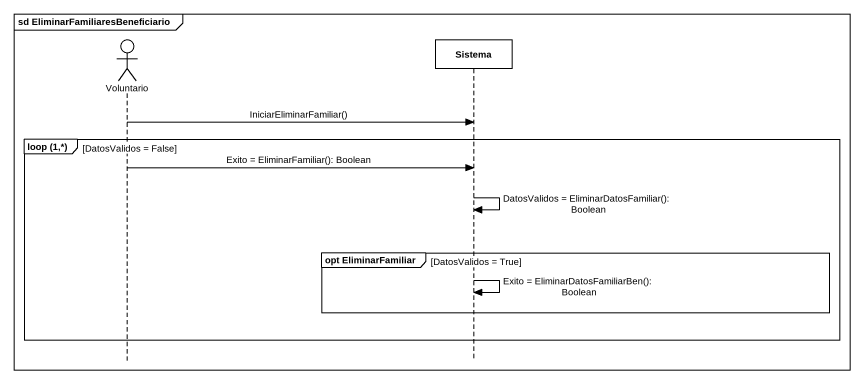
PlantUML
@startuml
mainframe sd EliminarFamiliaresBeneficiario
hide footbox
actor Voluntario
participant Sistema

Voluntario -> Sistema : IniciarEliminarFamiliar()
group loop (1,*) [DatosValidos = False]
  Voluntario -> Sistema : Exito = EliminarFamiliar(): Boolean
  Sistema -> Sistema : DatosValidos = EliminarDatosFamiliar(): Boolean
  group opt EliminarFamiliar [DatosValidos = True]
    Sistema -> Sistema : Exito = EliminarDatosFamiliarBen(): Boolean
  end
end
@enduml
